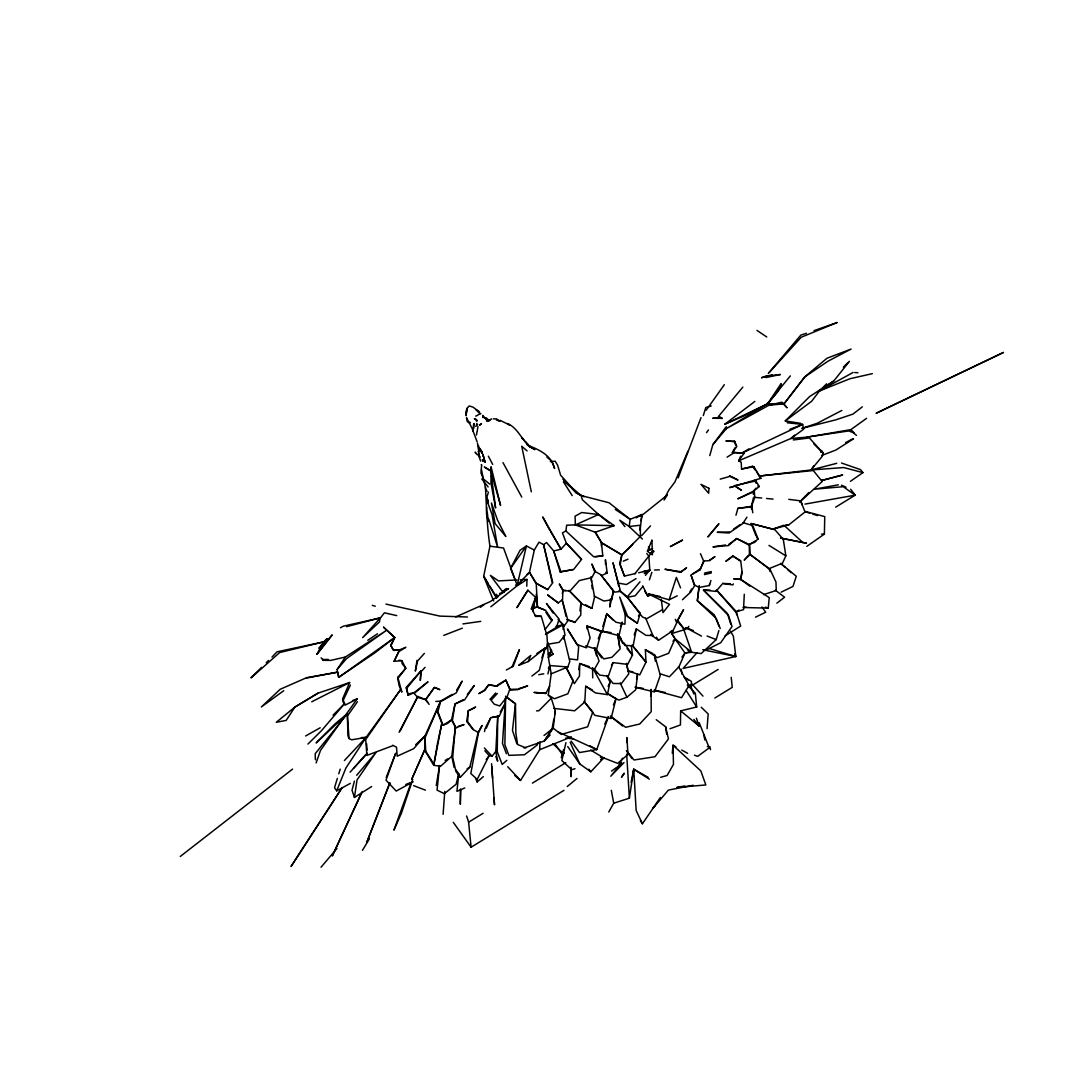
<?xml version="1.0" encoding="UTF-8"?>
<svg xmlns="http://www.w3.org/2000/svg" width="1091" height="1091" viewBox="0 0 1091 1091"><rect width="100%" height="100%" fill="white"/><g stroke="black" fill="none" stroke-linecap="round" stroke-linejoin="round"><path stroke-width="1.5" d="M601.414 546.018L601.427 542.759L595.263 532.231L575.366 524.907L566.665 525.207L565.915 530.976L562.438 532.831L566.352 543.195L581.558 559.356L573.498 569.638L560.133 571.916L553.683 550.955L546.577 542.541L543.591 544.641L538.981 542.159L534.317 550.041L529.408 572.543L517.079 585.09L503.551 548.023L489.954 546.182C486.913 526.708 486.531 506.783 485.454 487.227M466.184 415.753L466.921 408.47L469.239 405.92L473.112 407.202L479.535 411.962M466.116 412.562L466.102 415.18M460.429 789.107L460.32 804.231L460.757 789.475M486.627 507.356L486.531 514.284L488.332 521.457M591.513 581.939L590.967 576.866L594.568 597.091L591.895 608.355L582.717 604.332L568.888 590.381L580.944 602.791L580.78 615.106L574.848 622.429L566.829 619.647L572.27 621.038M570.907 775.824L571.029 767.3M652.391 553.696L652.404 552.441M505.583 698.049L504.888 744.758L508.897 755.367L524.485 754.754L537.167 745.044L538.34 742.466M687.385 685.053L695.335 693.262L696.699 706.995L680.648 710.868L680.429 724.97L669.983 728.747M571.016 776.71L571.152 768.446M806.835 546.346L824.387 534.099L824.755 516.616L805.24 511.42M526.789 586.222L526.98 579.43L520.271 579.771M489.723 484.104L483.354 478.935L480.954 472.908L481.636 465.216M700.013 569.052L692.103 574.343L699.986 569.911L703.627 561.033L700.477 553.696M491.168 475.349L490.923 482.686L495.6 507.983L490.773 471.039L491.073 466.743L500.578 505.46L490.773 471.039L484.349 467.016L490.241 470.412M642.694 586.699L635.153 595.809L626.916 597.336L619.333 590.354L626.084 595.727L640.185 613.292L637.389 623.247L627.789 616.674L619.702 597.036L625.266 614.779L624.938 624.216L615.91 622.184L606.773 613.892L602.859 626.384M626.752 742.535L626.93 737.625L627.966 754.467L617.67 763.386L603.718 757.945L590.654 750.062M514.829 775.578L520.543 780.46L539.663 749.722L539.977 741.785M650.781 695.963L651.082 689.417L651.232 711.659L639.708 724.001L625.675 727.302L610.278 716.105L622.566 725.979M397.82 677.306L401.843 692.089L399.142 685.68L397.751 678.67L397.82 677.306L405.784 668.265L402.538 661.951M744.294 594.281L743.517 609.664L736.398 611.751L716.569 590.067L715.955 591.39L703.49 590.108L728.556 615.583L732.034 626.52L720.728 642.708L705.959 650.141L703.013 649.69M505.528 697.79L502.487 743.366L506.388 753.704M495.819 756.595L497.66 761.163L495.805 751.508L497.728 716.228L499.214 716.242L505.228 703.409L500.237 711.959M473.044 431.3L473.099 430.249M592.372 690.044L585.69 686.253L584.803 702.018L574.643 710.8L553.792 708.359M473.63 423.676L473.289 428.708M474.012 423.485L473.658 428.518M427.74 702.236L425.79 699.686L417.703 697.435L414.185 693.44L428.013 681.807L414.307 692.553L408.184 695.308L406.452 688.612L406.357 687.262L420.867 671.06L420.294 680.457L421.14 671.661L425.067 667.351M469.294 710.514L475.649 707.036L468.325 710.609L467.575 721.492L473.289 729.647M443.11 814.295L444.773 791.37M707.05 728.679L708.168 713.978L701.268 707.254M639.967 530.09L642.026 514.475L630.162 519.33L615.256 509.429M466.566 409.67L466.307 412.643L466.921 408.47M672.274 753.295L673.024 745.208L675.943 746.83M746.353 607.155L743.107 607.496L768.255 608.123L769.25 597.636L740.339 579.171L733.711 578.844L740.653 579.471L742.153 572.243L740.762 561.388L732.757 555.946L725.829 561.292L732.416 556.683M610.537 598.795L609.746 607.046L613.387 591.158L600.664 574.602L594.363 571.029L591.881 563.992L595.277 571.234L591.868 577.589L579.307 580.548L570.007 590.981L563.501 590.681L559.288 583.944L562.792 590.34L562.588 599.491L558.265 602.941L547.764 595.045L558.265 602.941M477.19 431.49L477.926 426.39M488.795 519.289L497.537 546.768L492.082 514.679L487.95 503.278L488.277 500.128M455.97 769.96L458.765 773.86L456.938 791.357L464.752 787.975M682.475 599.723L690.726 592.018L694.749 585.499L690.985 574.957L694.176 584.749L698.99 587.476L709.382 585.512L709.559 583.971M523.953 747.949L544.286 741.048L553.192 728.188L555.278 710.991L551.296 698.226L548.282 695.076L551.2 673.802L548.364 657.396L546.959 635.576L541.3 616.347L534.699 615.379M579.962 610.851L580.944 602.791M454.101 767.368L451.797 756.295L455.37 727.179L451.565 719.91L455.015 703.954L463.348 699.713M562.383 593.572L562.792 590.34L565.847 590.367M637.635 674.252L635.658 689.826L626.943 697.217L618.856 700.122L606.882 693.221L615.965 698.881L611.083 718.519L594.881 715.328L583.917 701.349M632.889 775.974L633.748 769.25L648.04 777.269M414.185 693.44L414.307 692.553L409.657 693.658M578.803 669.765L579.716 663.533L589.317 666.615M371.622 786.543L354.439 797.439L357.043 779.915L375.877 752.626L356.702 775.278M468.325 710.609L466.675 721.437L472.962 729.347L478.472 732.702L482.058 725.501L478.144 732.416L469.866 767.096L460.238 777.337L455.929 771.446L452.697 757.399L455.37 727.179L456.011 727.833L464.07 724.574L458.275 726.306M608.778 811.977L613.715 803.194L629.384 798.176L633.748 769.25L649.336 779.165M416.994 660.355L415.33 671.115L417.567 660.982L424.372 653.4M641.058 520.707L642.026 514.475L636.176 517.83M476.481 434.995L476.917 432.268M436.25 785.506L439.578 765.527L437.055 790.157L444.351 793.662L456.079 784.279L458.765 773.86M631.416 545.459L621.829 554.937L620.234 564.47L624.434 576.075L635.535 573.498M437.818 741.744L433.727 765.282L440.546 766.291L451.797 756.295M553.819 719.146L552.06 728.924L544.286 741.048L550.164 735.048M554.692 714.25L555.278 710.991M484.513 731.584L485.1 728.461L486.259 728.297L490.786 717.633L497.728 716.228L497.264 751.89L502.215 764.464L506.824 760.332M645.722 618.27L652.923 635.548L645.954 635.357L636.312 628.893L633.148 645.886L624.748 645.34L618.42 634.989M613.387 591.158L611.737 599.859L603.8 601.018L594.322 596.136M436.509 709.6L441.869 723.306L433.727 765.282L425.776 752.067L424.999 737.857L440.737 700.981L452.192 694.422M636.571 679.161L637.526 674.306M631.089 782.424L633.748 769.25L636.148 810.477L642.422 823.773L660.314 797.562M740.653 579.471L741.825 571.929M489.954 546.182L483.681 576.266L493.637 600.95M532.626 611.492L535.613 597.322L527.88 590.217L516.957 607.564L527.88 590.217M585.69 686.253L595.577 692.962L607.414 694.612L610.074 681.97L606.61 675.534M438.159 740.203L441.869 723.306M533.09 608.383L535.613 597.322L531.576 607.905L535.545 616.429L541.3 616.347M565.943 742.603L561.851 760.563L571.793 769.714L574.998 768.705M547.927 673.938L549.85 665.565L567.865 666.969L569.816 661.364L563.624 635.794M546.346 648.804L547.873 642.572M753.608 497.251L751.249 506.92L751.576 509.224M587.258 629.207L586.944 626.029L602.259 631.907L606.773 613.892L613.183 620.056M718.887 630.503L716.201 639.612L701.158 653.604L691.639 652.282L684.971 653.045L681.957 657.055M476.481 424.958L476.876 423.376M595.086 556.792L602.791 555.878L601.427 542.759L621.829 554.937L619.606 563.692L624.434 576.075M585.676 645.899L596.641 649.281L601.4 631.075L611.137 632.644M354.425 781.101L352.025 790.239L354.439 797.439M709.777 455.588L712.832 444.678L725.883 427.167M561.265 757.686L563.515 749.776M735.961 515.225L737.911 508.379L751.917 506.279L752.763 512.729M726.551 426.963L725.883 429.24L712.832 444.678M337.364 778.415L334.528 787.702L336.683 790.839L350.334 783.393M338.796 773.778L340.215 769.141M709.382 585.512L710.923 580.507M703.313 415.548L705.809 407.516L711.209 406.016M488.454 492.109L487.009 496.61L487.95 503.278M649.418 579.839L651.859 572.298M661.228 599.354L663.001 612.61L669.519 604.346L648.545 594.009L669.124 599.791L676.365 577.425L680.539 587.872M676.556 622.306L683.484 609.774L676.556 622.306L675.315 619.306M412.739 779.465L401.447 813.136L393.946 830.142L411.184 782.479M746.926 517.202L742.78 523.571L729.088 532.994L717.196 532.299L729.32 531.972M541.886 657.696L545.186 648.027L536.895 653.454M634.253 634.935L636.312 628.893M631.334 645.572L632.48 655.05L627.68 664.392L613.074 662.605L608.328 676.229L599.723 675.097L593.545 668.701M316.131 762.909L320.522 750.349L357.139 698.936L352.516 700.599M608.437 716.746L596.75 749.612L579.539 752.545L571.152 741.144M394.11 661.31L399.524 649.881L405.866 647.29L398.883 651.586L394.11 661.31L401.883 660.682L402.088 663.601L405.784 668.265L397.751 678.67M497.551 685.025L505.897 680.116L509.742 689.417L507.07 696.822L499.692 705.959L494.237 704.172L490.241 699.113L495.641 693.017M820.827 452.37L821.509 450.515L823.05 453.01L822.15 456.42L811.022 469.976L759.35 476.031L756.458 471.68M678.152 477.817L701.022 417.635M513.275 666.178L519.425 649.595L512.156 666.656L513.275 666.178L506.347 669.997M389.882 783.065L366.794 842.279L389.787 782.793M398.883 651.586L399.524 649.881L393.21 649.745L390.592 645.136L394.697 637.512L383.609 627.202L394.697 637.512L391.001 645.817L393.606 650.454L399.524 649.881M470.466 422.626L469.116 422.312M386.255 777.406L395.706 753.213L386.009 780.174L396.197 791.057L413.189 781.811M620.506 626.439L622.225 622.088L618.952 635.63L601.4 631.075L586.944 626.029L590.122 637.962L586.372 647.836L576.853 644.413L567.429 629.03L578.666 646.731L577.562 659.878L569.502 658.909M336.683 790.839L345.929 767.969L366.099 737.393L400.561 689.635L365.69 739.575L366.903 755.408L392.624 745.753M528.194 661.596L530.744 655.405L518.934 665.224L528.194 661.596L545.186 648.027L539.295 670.338L531.903 676.065M598.263 638.699L601.4 631.075L602.259 631.907M740.612 456.215L738.675 460.825L741.212 462.284L741.566 469.048L753.881 466.73L760.863 478.335L729.634 487.622L735.061 486.109L741.525 490.323L734.529 485.645L755.804 480.913L759.281 486.518L753.185 491.4L737.802 498.805L754.317 491.495L754.795 497.387L751.249 506.92L751.917 506.279M687.944 451.129L674.879 482.058L668.933 489.914L664.528 498.314M613.428 704.813L615.965 698.881M318.054 693.14L294.979 707.009L286.169 720.401L276.255 722.297L294.979 707.009L318.054 693.14L349.625 682.557L342.519 699.072L344.033 701.949M608.137 686.471L610.074 681.97M689.498 651.9L684.971 653.045L679.011 666.696L669.397 676.775L660 673.761M688.816 626.357L687.616 628.375L684.63 629.63L677.416 621.325L671.715 633.557L675.056 638.753L668.66 653.264L657.327 657.628L645.381 649.718L645.981 662.101L639.803 674.784L628.034 670.992L626.793 664.883M755.981 535.722L751.208 523.544L774.937 529.79L783.283 539.281L785.847 555.851L782.479 563.215L769.128 568.602L749.462 554.01L749.217 544.518L755.858 540.713L754.249 542.432L749.217 544.518L736.684 538.545L728.693 544.504M699.986 569.911L703.64 561.947M362.253 791.466L332.305 855.958L361.544 792.925M350.416 685.053L342.792 701.172L345.083 705.168L357.139 698.936M604.728 724.083L608.287 716.664M547.955 643.745L551.61 650.836L548.364 657.396L553.096 654.068L550.123 649.35M400.247 730.779L417.826 696.467L425.79 699.686L434.409 687.439L439.864 689.662L435.323 687.616M515.402 580.48L510.588 568.397L520.012 550.314L526.421 545.977L534.317 550.041M399.101 732.266L417.826 696.467M485.809 727.111L490.786 717.633M549.755 686.021L545.841 693.399L534.249 692.444L545.841 693.399L536.827 692.608M616.947 768.732L622.497 758.231M332.087 635.235L316.867 654.341L323.645 641.89L327 638.644M548.378 668.224L549.85 665.565M652.991 550.86L651.109 553.232L654.055 551.432L652.991 550.86L634.867 573.73M735.32 447.378L732.388 452.479L744.13 453.188L738.675 460.825L790.88 438.5L803.576 429.281L802.676 424.413L787.17 422.749M676.884 641.59L671.715 633.557L684.63 629.63L685.816 627.611L693.412 630.612M362.457 850.353L369.44 838.734M689.907 591.827L691.612 589.004M456.624 690.18L462.148 681.084L456.256 692.88L441.869 700.995L435.868 701.458M481.69 464.984L481.24 464.643M611.478 665.196L613.074 662.605M623.997 773.246L621.461 777.283L624.379 773.519M342.219 787.525L291.038 866.486L341.333 788.807M664.064 500.087L667.365 494.973L640.867 516.207M638.426 615.979L640.185 613.292M850.407 481.322L862.926 472.621L843.684 467.548L811.022 469.976L813.763 465.802M337.105 669.533L345.383 657.027L386.009 630.68L346.515 658.596L337.105 669.533L338.715 677.347L375.099 652.691L394.697 637.512L338.715 677.347L337.746 672.67M733.384 583.903L732.743 584.871L722.46 583.453L730.261 583.767M518.743 688.666L527.689 685.857L517.475 689.689L510.452 690.085L505.897 680.116L497.073 686.116L488.673 684.766L484.881 690.426L478.676 693.671M357.453 701.704L347.361 716.064L349.065 738.566L351.684 739.793L366.099 737.393L344.401 760.522M316.867 654.341L331.882 634.962M510.588 568.397L526.421 545.977L517.216 585.008M706.259 410.161L724.315 384.7M559.069 620.602L564.292 625.811L567.988 620.697L562.206 600.009L566.038 616.388M754.849 401.42L724.819 424.208L743.23 416.271L767.614 403.793L781.115 383.568L781.429 384.809L777.706 391.71L767.614 403.793L726.02 428.804L768.937 405.238L781.974 402.156L787.088 407.789L782.997 403.288M429.131 704.363L425.476 699.672L434.409 687.439M706.532 432.622L708.482 429.963M526.83 574.493L529.558 572.448L535.654 583.003L547.696 589.604L552.769 582.703L543.591 544.641L552.128 582.199M486.204 759.581L489.177 755.586L492.055 756.199L495.805 751.508M826.637 383.814L819.491 390.96L811.622 401.297L785.275 420.921L800.712 423.363M467.316 694.531L474.271 685.448L464.616 699.849L455.015 703.954L452.383 720.701L456.011 727.833M318.763 648.19L327.055 638.685M545.145 629.412L552.237 620.261L545.514 610.21L536.908 606.91L532.231 608.423M872.35 373.654L849.957 378.727L819.491 390.96L833.879 380.882L849.453 361.312M488.673 684.766L484.186 690.385L480.054 692.853M621.734 762.664L610.755 776.233L624.025 762.582M724.819 424.208L767.614 403.793L790.348 375.89M406.452 688.612L420.867 671.06M672.997 641.263L675.056 638.753L691.639 652.282L683.348 628.211M718.287 416.68L742.821 387.155M626.916 597.336L639.994 581.817M645.436 575.352L649.8 570.17L648.845 556.096L646.731 553.532M321.04 867.236L336.928 848.471M769.291 372.222L800.862 335.101L806.44 333.273M653.645 807.422L668.401 790.089L693.167 785.261M715.955 591.39L721.792 584.585M748.399 555.237L744.198 560.133L750.035 554.692L749.762 545.473L736.684 538.545L728.42 545.582L712.955 546.891L725.542 544.982M753.39 494.318L753.185 491.4L756.022 488.182M696.89 652.827L683.102 668.428L735.825 656.509L733.384 636.258L730.506 631.144M353.47 768.364L365.99 754.413M340.46 627.761L343.338 626.179L380.418 617.833L362.635 637.635L379.491 621.925L379.968 618.502L384.427 612.815L396.742 615.61M768.296 373.558L801.23 337.242L837.165 322.513L814.009 330.655M641.576 535.722L650.509 525.889M350.061 772.183L367.326 753.281M497.291 693.481L491.782 699.495L490.241 699.113M567.729 746.544L579.798 763.986L590.831 771.787L603.718 757.945L600.432 757.399M272.041 657.014L277.046 651.818L323.645 641.89L279.623 652.568L251.203 677.756M548.364 654.191L551.61 650.836M799.758 501.874L808.758 492.6M621.829 554.937L632.698 544.3M551.296 698.226L538.899 710.718L536.581 710.896M653.059 807.749L655.364 805.403M475.649 426.431L477.599 424.467M333.082 715.164L344.797 703.395L321.477 730.684L307.935 744.062M628.116 548.732L640.403 536.39L640.335 525.235L629.152 526.503L619.77 520.202L624.911 526.612M785.275 420.921L809.59 396.592L833.879 380.882M843.329 367.149L848.102 362.389M681.002 571.725L664.951 569.243L680.402 572.325L686.594 567.661M251.08 677.702L261.554 667.351M266.218 662.755L268.55 660.45M415.657 744.744L425.026 735.852L440.737 700.981L437.9 711.782L443.041 725.201L447.61 723.442L451.565 719.91L443.041 725.201M479.808 425.272L481.431 423.772L479.549 424.876M794.534 435.132L790.88 438.5L806.945 437.136L848.662 430.945L852.998 432.527L856.449 435.336M799.867 501.901L822.219 481.499L813.259 470.521L759.35 476.031L760.863 478.335M754.249 542.432L758.068 538.94L752.763 525.63L743.08 522.657M475.635 778.497L477.162 781.933L483.354 776.628M516.916 579.948L498.478 580.903L490.405 575.393L502.569 591.649L506.333 588.472M567.252 786.529L577.016 778.483M490.868 606.773L516.302 586.44L526.98 579.43M751.208 523.544L772.837 529.121L788.793 524.866L805.022 511.952L800.658 500.878L788.793 499.351M544.027 735.484L553.192 728.188L561.279 734.461L587.681 726.783L592.795 711.987L585.867 703.6M292.552 769.114L180.26 856.476M862.34 406.834L852.957 414.103L835.992 419.79L801.858 428.395L817.118 423.308L841.857 410.448M776.847 603.173L784.579 597.213L775.387 590.231M283.742 690.685L261.349 706.954L280.21 689.267L305.262 678.275L337.624 672.151L306.38 677.716M611.56 771.078L616.715 767.355M806.945 437.136L850.871 429.622L866.568 418.33M680.402 572.325L686.034 568.288M508.529 588.567L490.391 601.536L455.724 616.933M480.258 607.373L484.309 604.509M733.452 529.176L740.325 524.526M601.032 759.745L603.718 757.945L601.196 759.431M367.79 640.281L377.472 633.803M650.781 634.703L658.528 640.267L673.379 630.393L670.31 631.634M518.934 665.224L523.08 662.51M709.736 560.038L714.973 556.615L709.532 560.624L703.627 561.033M727.07 457.17L734.502 452.465L744.13 453.188M853.503 438.868L835.774 450.092L821.728 455.465M445.155 760.495L447.815 758.818M739.084 610.046L736.398 611.751L736.657 614.683M724.942 635.998L740.68 626.043L736.534 612.965L716.569 590.067M835.692 507.165L855.139 495.178L850.653 489.259M569.966 486.613L564.402 481.226L581.162 495.559L582.362 499.76L598.591 514.502L614.192 525.644L595.263 532.231L601.796 542.841L622.197 555.019M636.039 578.625L626.411 584.544L618.038 583.03L612.992 562.738L620.561 591.377L614.601 592.168L600.664 574.602M644.29 573.552L649.8 570.17L643.295 571.452M563.952 790.375L471.107 847.202L468.612 822.178L483.108 813.286M532.435 783.106L565.806 762.677M692.008 685.434L718.123 669.451M714.81 698.035L732.225 687.371L731.229 677.361M749.026 448.81L741.907 453.133L802.676 424.413L789.966 429.281M546.577 633.366L556.533 627.311L559.11 619.102L546.441 603.473L553.178 613.047M467.098 768.787L469.866 767.096M662.401 609.746L646.622 618.774L642.408 616.933L626.084 595.727M305.603 735.975L320.209 727.779M819.491 390.96L853.121 372.44M545.432 634.512L563.12 624.761L565.015 635.221L559.138 642.34L547.532 644.263M645.354 572.557L649.8 570.17L638.699 572.761M845.62 442.605L853.094 438.65M311.753 701.772L349.625 682.557M502.569 591.649L508.311 588.772M515.484 585.185L521.239 582.308M669.124 599.791L677.279 595.809M781.142 592.168L792.98 586.413L796.294 576.266L780.665 563.379M755.477 617.179L765.705 612.228L761.913 606.951M602.096 575.312L607.196 572.993L605.423 559.751L605.546 564.442M478.731 453.815L477.408 454.92L475.185 452.124L475.594 453.242M598.591 514.502L581.735 512.525L575.066 516.193L575.366 524.907L598.591 514.502L609.16 523.08M623.302 561.169L627.939 559.192M648.04 550.641L652.677 548.678M551.2 673.802L567.865 666.969M539.663 749.722L571.425 736.861M548.65 655.841L553.096 654.068M405.702 784.524L410.148 782.779M443.751 635.398L462.352 628.157M761.654 377.718L772.101 374.868M491.755 418.958L486.45 420.935L490.009 420.321L486.381 418.876M761.627 377.663L766.018 376.068L780.433 374.499L765.95 377.554M644.836 591.377L647.822 596.095L652.336 594.445M772.837 529.121L783.911 525.235L802.867 542.513L806.467 543.141L780.46 538.054L802.867 542.513M763.591 594.622L776.247 590.476L775.974 582.048L770.164 569.611L749.462 554.01L750.035 554.692M531.031 608.914L537.454 606.896L536.186 582.989L529.558 572.448M475.717 416.107L477.312 415.453A3.341 1.486 -34.1 0 1 480.49 413.898L480.858 413.612M720.237 479.113L729.92 476.399L738.034 480.067L729.538 475.649M499.555 593.436L504.192 592.168M821.632 480.585L842.593 475.008L821.564 480.449M346.611 626.657L380.418 617.833M811.022 469.976L836.742 463.32M741.566 469.048L752.449 466.307L753.881 466.73M704.459 574.602L711.127 573.007L711.25 571.602L704.513 573.089M345.383 657.027L330.764 660.382L323.495 660.341L322.568 659.496L328.377 659.455M555.905 626.411L563.12 624.761L563.188 629.48M560.133 571.916L572.789 569.516M684.862 785.929L676.843 787.457L705.85 784.947L700.817 770.901L673.024 745.208L673.474 764.382L667.078 775.496L660.682 777.283M838.352 484.813L814.445 489.191L843.261 486.695L855.139 495.178L804.967 504.11M538.763 674.688L543.754 673.815M492.177 717.483L499.214 716.242M462.925 623.916L480.749 621.379M793.321 439.946L809.386 437.968L823.05 453.01L813.845 443.942M474.64 418.93L477.312 420.417M737.911 508.379L749.585 507.097M768.937 405.238L784.02 403.82L805.335 376.409L826.923 358.271L851.103 349.052L828.192 361.094L804.517 377.063L784.02 403.82L767.614 403.793M550.355 461.629L555.21 461.22L557.624 465.216L560.624 475.185L576.662 493.077L581.162 495.559L609.051 502.76L630.162 519.33L629.152 526.503L642.394 539.063M785.534 525.112L788.793 524.866M717.223 417.962L712.723 418.262L722.215 418.358L719.746 416.776M361.394 737.598L366.099 737.393M509.742 689.417L517.243 689.144M654.559 570.02L659.319 569.857M536.24 594.159L537.454 606.896M707.35 746.639L709.873 746.612L710.527 749.694M734.502 452.465L732.388 452.479L736.766 446.614L734.87 441.528L726.156 440.982L734.87 441.528M821.468 534.126L824.387 534.099M710.036 590.081L703.49 590.108L727.397 613.415L730.779 624.066M493.446 418.849L496.664 418.889L499.964 421.276L496.391 419.98M575.366 524.907L614.192 525.644M602.791 555.878L593.695 556.751L565.915 530.976M467.412 616.988L439.878 616.115L385.941 604.1M474.326 418.767L475.553 418.821L476.794 421.371M854.73 372.536L857.935 372.74M718.887 418.098L722.215 418.358M469.171 422.79L467.275 421.576L466.484 417.744L471.885 427.863L477.135 441.828M753.185 491.4L754.317 491.495M755.217 497.401L761.709 498.014M766.564 498.478L773.042 499.092M565.861 737.966L573.566 738.948M643.035 688.326L635.003 687.235L654.505 691.939L660.3 675.274L654.45 654.409L655.336 661.091M489.641 685.093L497.073 686.116M628.034 670.992L632.93 671.838M399.047 660.191L401.883 660.682M703.313 649.881L735.825 656.509L734.748 653.809M648.545 594.009L659.919 596.463M654.245 690.098L665.305 692.512M654.286 690.289L681.548 697.722L689.062 685.516L678.534 666.642M552.237 620.261L550.941 619.893L545.895 612.351M372.263 605.341L375.331 606.228M709.177 648.477L735.825 656.509M804.994 511.665L809.672 513.138M812.809 514.12L817.486 515.593M757.904 486.04L759.281 486.518M765.337 607.128L768.255 608.123M841.529 463.034L860.499 469.635L862.926 472.621M500.128 420.335L509.524 424.972L507.52 423.567C517.079 427.577 520.939 438.091 528.085 444.869L521.771 437.627L523.08 438.923M755.804 480.913L754.386 480.395L756.145 483.218M564.183 752.749L561.388 751.699L552.782 743.598M413.612 785.643L425.422 790.157M707.091 636.012L716.201 639.612M694.49 755.177L697.613 756.404L709.218 747.894L699.167 722.624M536.908 606.91L544.204 609.842M525.93 747.935L517.611 744.526L515.852 733.07L515.47 703.763L505.61 696.385L515.47 703.763L512.484 730.384L516.82 743.694M685.421 678.738L688.271 679.938M585.581 604.782L591.895 608.355M841.475 485.195L846.07 487.227M558.237 731.993L596.75 749.612L589.754 745.685M584.08 496.746L576.662 493.077L572.202 488.768M605.778 572.284L607.196 572.993M650.631 634.362L652.923 635.548M645.381 649.718L652.936 653.632M392.705 745.208L396.497 747.171L397.206 756.186L413.666 748.671L425.026 735.852L424.74 749.735L411.757 779.179L424.74 749.735L432.336 761.654M535.654 583.003L547.696 589.604M685.816 627.611L701.513 636.121M681.766 750.076L687.589 753.322M684.016 676.993L691.339 681.289L691.462 686.307M548.282 695.076L554.446 698.785L567.893 693.753L573.211 680.457L565.943 667.106M732.757 555.946L740.721 560.774M687.33 649.663L691.639 652.282M768.991 545.391L785.847 555.851M564.142 753.513L561.388 751.699L563.338 754.399M756.977 330.409L766.741 336.969M596.559 655.8L594.5 647.849L596.641 649.281M625.266 614.779L637.389 623.247M740.339 579.171L749.817 586.153M656.223 719.692L665.605 726.77L668.456 738.921L654.982 756.718L634.035 760.004L626.466 750.731L632.057 758.6M483.599 417.321L482.617 415.385L485.795 419.039M680.648 710.868L699.004 726.006L696.413 718.233M619.333 590.354L620.561 591.377M480.231 457.115L478.772 455.902L480.654 461.084M546.891 457.088L551.773 461.207L554.623 468.475C551.16 454.783 538.777 449.669 527.212 444.951L534.822 449.642L529.53 446.505L530.84 447.419L525.494 441.814M573.634 621.393L574.848 622.429M527.089 450.91L521.716 446.246L531.331 491.85M781.715 564.361L785.22 567.456M787.566 569.529L791.084 572.625M484.704 417.539L488.154 420.608L487.159 419.612M478.472 732.702L470.807 773.533L477.203 779.41L489.177 755.586L484.854 750.799M563.229 478.99L576.662 493.077L563.161 479.276M486.9 419.258L488.154 420.417M479.304 412.766L476.085 409.739L480.013 413.448M485.904 417.594L489 420.949M850.871 429.622L854.226 432.95M558.074 619.565L564.292 625.811M321.109 657.846L323.495 660.341M581.558 559.356L566.352 543.195L561.033 549.182L553.683 550.955L561.006 571.943M507.697 766.7L520.543 780.46M484.363 747.976L492.055 756.199M691.667 683.675L702.972 696.099M594.431 669.819L597.309 673.106M756.581 537.249L758.068 538.94M565.861 667.146L574.343 683.648L579.471 676.065L579.716 663.533L594.227 669.71L599.082 661.051L594.5 647.849L603.8 658.896L611.969 657.273L620.138 648.9L617.629 633.694L619.565 646.936M627.08 648.6L632.48 655.05L624.134 643.035M632.207 645.286L645.981 662.101L632.166 645.299M481.786 478.963L488.127 486.941M693.862 719.419L699.004 726.006M606.923 675.561L613.047 683.471L621.365 683.621L628.798 673.829L626.507 663.342M648.409 547.096L650.413 549.769M752.449 466.307L755.449 470.33M677.361 619.865L684.63 629.63M588.922 769.196L590.831 771.787M487.172 491.25L485.74 489.273L484.036 481.049M453.297 822.355L471.107 847.202M594.5 647.849L601.673 657.9M618.556 635.03L621.338 639.026M555.401 744.526L562.67 754.972M675.056 638.753L684.971 653.045M478.663 447.705L481.786 452.26L479.672 450.378L478.335 445.469M656.496 637.185L658.528 640.267M640.376 820.623L642.422 823.773M563.406 481.827L572.216 495.614M686.103 690.371L696.699 706.995M488.072 583.358L483.681 576.266L496.569 598.195M489.818 586.208L496.841 597.554M482.263 459.706L483.327 461.479L482.767 460.061M550.532 531.467L561.033 549.182L542.677 516.916L549.728 530.117M607.414 694.612L592.522 667.637L592.727 677.879M502.992 462.625L521.757 497.073M488.359 456.174L492.682 464.411M618.365 635.085L622.743 643.445M642.667 585.772L647.822 596.095M620.179 682.884L626.943 697.217M496.46 594.268L497.782 597.186M481.076 450.733L482.031 453.283L481.554 451.797M570.17 742.275L579.798 763.986M459.256 775.019L460.238 777.337M719.037 626.139L714.305 614.86L697.326 600.718L699.195 585.99L697.326 600.718L716.201 618.461L720.21 628.525M349.065 738.566L347.934 735.839L347.388 713.691L334.882 724.042L316.145 742.957L347.388 713.691L315.163 753.758L315.422 759.8M690.139 684.616L693.862 693.971M800.658 500.878L802.321 505.092M483.408 456.065L482.672 454.061L485.14 462.339L483.218 455.533M734.188 441.037L735.579 444.842M769.128 568.602L770.055 571.589M483.736 457.156L484.145 458.725M406.357 687.262L408.184 695.308M477.49 443.178L479.495 456.461M481.513 469.757L483.354 478.935M703.845 734.952L704.813 739.971M611.301 790.293L613.715 803.194M618.038 583.03L617.738 581.38L618.542 585.867M681.248 669.165L682.039 674.183M665.605 726.77L666.656 734.202M563.433 635.821L563.842 639.067M487.295 512.47L488.154 519.957M591.881 585.308L592.236 588.69M476.876 778.933L477.162 781.933M491.577 763.673L494.509 804.817L494.032 798.176M366.59 743.748L367.081 750.103M491.714 766.646L492.573 778.265M626.67 754.113L629.384 798.176M482.904 416.271L482.931 417.689M466.593 816.013A67.969 12.737 58.5 0 1 468.612 822.178M478.117 451.688A4.35 1.623 -19.3 0 1 479.767 450.883M708.932 488.304L708.7 493.282L700.954 484.336L708.932 488.304M651.913 540.277L647.358 551.296L652.391 554.828L651.913 540.277M718.778 523.871L708.032 536.786L718.778 523.871M682.448 540.168L670.447 546.536L682.448 540.168M1003.406 352.488L876.318 413.175L1003.406 352.488M482.127 452.083L479.017 447.528L482.127 452.083M505.719 536.336L495.137 523.639L491.441 502.992L497.455 519.916L505.719 536.336"/></g></svg>
